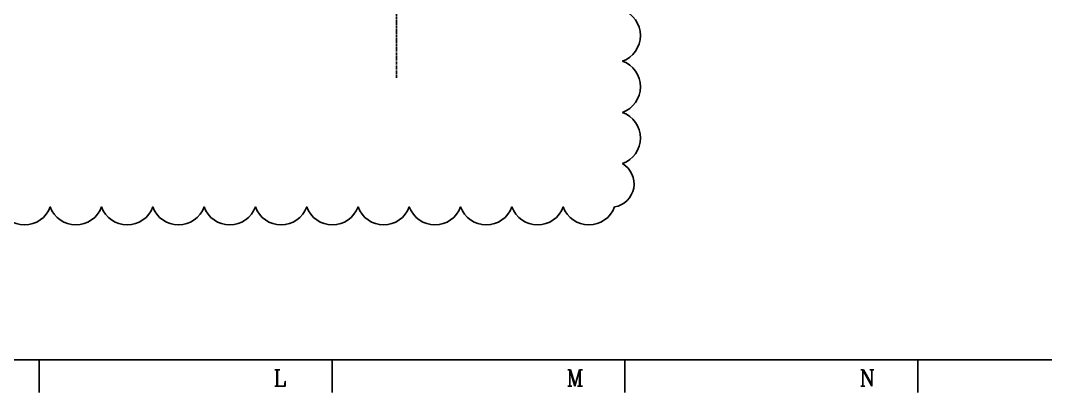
# Model space of a CAD drawing. Header units: millimetres. Extents: x 4133871 to 4440428, y -545651 to -495191.
# Drawn here: x 4177947 to 4191570, y -545028 to -540079 of the extents above; entities that cross this region are included whole.
import ezdxf

# ---------------------------------------------------------------- set-up
doc = ezdxf.new("R2010")
doc.units = ezdxf.units.MM
doc.header["$LTSCALE"] = 60
doc.linetypes.add('CEN', pattern=[62, 60, -1, 0, -1])
doc.linetypes.add('CENTER', pattern=[2, 1.25, -0.25, 0.25, -0.25])
for name, color, linetype in [('1', 7, 'Continuous'), ('1CEN', 1, 'CEN'), ('C_REV', 4, 'Continuous'), ('TAN-TIT', 30, 'Continuous')]:
    doc.layers.add(name, color=color, linetype=linetype)
doc.styles.add('COM', font='COMPLEX', dxfattribs={"height": 5})

# ---------------------------------------------------------------- blocks, each defined once
blk = doc.blocks.new('BORDER')
at = {"layer": 'TAN-TIT'}
for p, q in [((4977, 3520), (232823, 3520)), ((147741, 3520), (147741, 2078)), ((160720, 3520), (160720, 2078)), ((173699, 3520), (173699, 2078)), ((186677, 3520), (186677, 2078))]:
    blk.add_line(p, q, dxfattribs=at)
at = {"layer": 'TAN-TIT', "style": 'COM'}
for s, p in [('L', (158124, 2366)), ('M', (171103, 2366)), ('N', (184082, 2366))]:
    blk.add_text(s, height=721, dxfattribs=at).set_placement(p)

msp = doc.modelspace()

# ---------------------------------------------------------------- linework, layer by layer
at = {"layer": '1CEN', "color": 1, "linetype": 'CENTER', "ltscale": 0.5}
msp.add_line((4182944, -502344.3), (4182944, -540844.3), dxfattribs=at)
at = {"layer": 'C_REV'}
msp.add_lwpolyline([(4185948, -539937.9, -0.7002075), (4185948, -540619.7, -0.7002075), (4185948, -541301.5, -0.7002075), (4185948, -541983.3, -0.7002075), (4185841.8, -542558.9, -0.7002075), (4185160, -542558.9, -0.7002075), (4184478.2, -542558.9, -0.7002075), (4183796.4, -542558.9, -0.7002075), (4183114.7, -542558.9, -0.7002075), (4182432.9, -542558.9, -0.7002075), (4181751.1, -542558.9, -0.7002075), (4181069.3, -542558.9, -0.7002075), (4180387.5, -542558.9, -0.7002075), (4179705.7, -542558.9, -0.7002075), (4179023.9, -542558.9, -0.7002075), (4178342.1, -542558.9, -0.7002075), (4177660.3, -542558.9, -0.7002075)], format="xyb", dxfattribs=at)

# ---------------------------------------------------------------- block references
at = {"layer": '1', "xscale": 0.3, "yscale": 0.3, "zscale": 0.3}
msp.add_blockref('BORDER', (4133871.1, -545651.2), dxfattribs=at)

doc.saveas('drawing.dxf')
